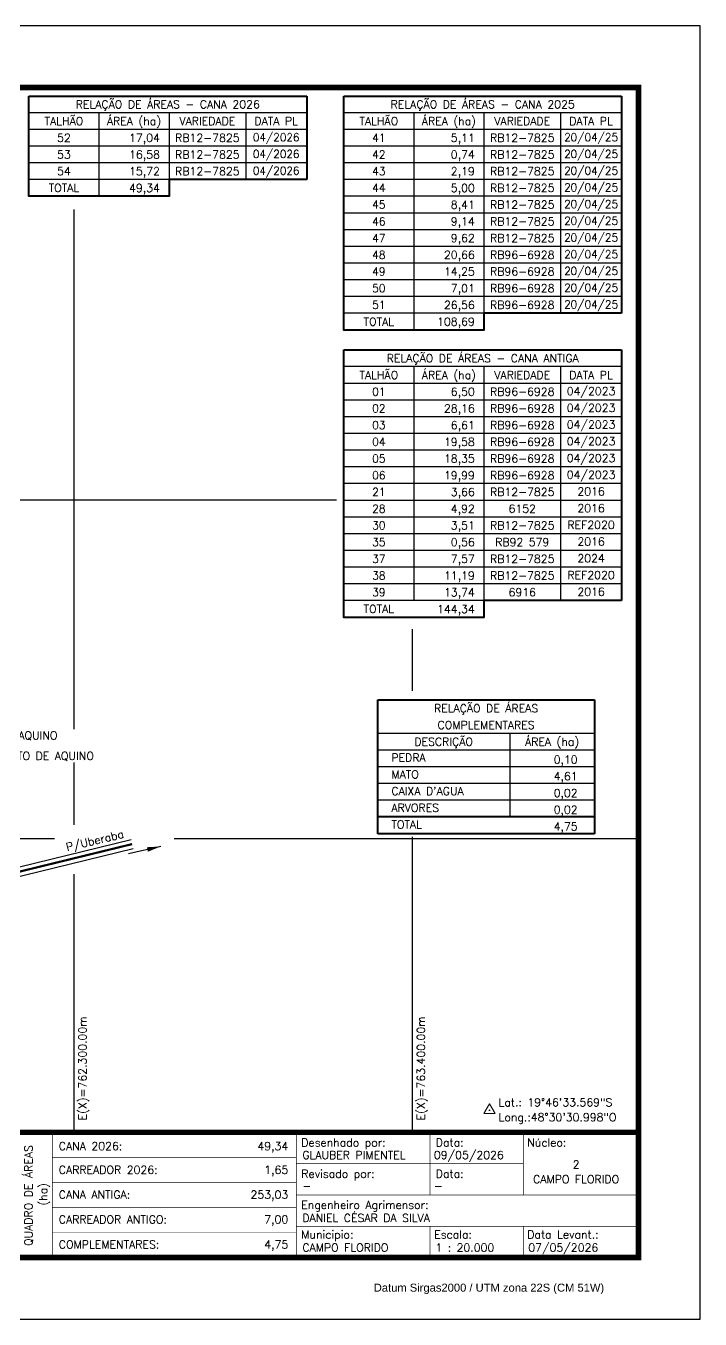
# Model space of a CAD drawing. Header units: millimetres. Extents: x 758395 to 764335, y 7809539 to 7813739.
# Drawn here: x 762143 to 764335, y 7809539 to 7813739 of the extents above; entities that cross this region are included whole.
import ezdxf
from ezdxf.enums import TextEntityAlignment as Align

# ---------------------------------------------------------------- set-up
doc = ezdxf.new("R2010")
doc.units = ezdxf.units.MM
doc.linetypes.add('CENTER2', pattern=[1.125, 0.75, -0.125, 0.125, -0.125])
doc.linetypes.add('LIN0', pattern=[0])
for name, color, linetype in [('ESTRADA', 7, 'Continuous'), ('MALHA', 8, 'Continuous'), ('MARGEM', 5, 'Continuous'), ('QUADRO_DE_AREAS_CANA_2026', 7, 'Continuous'), ('QUADRO_DE_AREAS_CANA_ANTIGA', 7, 'Continuous'), ('QUADRO_DE_AREAS_COMPLEMENTARES', 7, 'Continuous'), ('TEXTO', 7, 'Continuous'), ('TEXTO CONFRONTANTES', 7, 'Continuous')]:
    doc.layers.add(name, color=color, linetype=linetype)
doc.layers.add('TEXTO_DIVERSOS', color=7, linetype='Continuous', lineweight=5)
doc.styles.add('marcelo', font='arial.ttf')
doc.styles.add('Simplex', font='simplex.shx')
doc.styles.get("Standard").update_dxf_attribs({"font": 'arial.ttf'})
doc.dimstyles.new('ISO-25', dxfattribs={"dimtxt": 2.5, "dimasz": 2.5, "dimexe": 1.25, "dimexo": 0.625, "dimtad": 1, "dimtxsty": 'Standard', "dimcen": 2.5, "dimadec": 0, "dimazin": 0, "dimtfac": 1, "dimtmove": 0, "dimatfit": 3, "dimfxl": 1, "dimarcsym": 0})

msp = doc.modelspace()

# ---------------------------------------------------------------- linework, layer by layer
at = {"layer": 'ESTRADA', "linetype": 'ByBlock'}
for points in [[(759931.1, 7810472.4), (762485.1, 7811096.7)], [(759940.7, 7810443.8), (762492.2, 7811067.5)]]:
    msp.add_lwpolyline(points, dxfattribs=at)
at = {"layer": 'ESTRADA', "color": 7, "linetype": 'CENTER2', "ltscale": 80, "const_width": 7}
msp.add_lwpolyline([(759935.9, 7810458.1), (762488.7, 7811082.1)], dxfattribs=at)
at = {"layer": 'MALHA'}
for p, q in [((762300, 7811455.4), (762300, 7813143)), ((761995.4, 7812200), (763152.6, 7812200)), ((763400, 7811579.4), (763400, 7811779.9)), ((762300, 7811144.1), (762300, 7811347.3)), ((761893.7, 7811100), (762236.5, 7811100)), ((762625.4, 7811100), (764134.6, 7811100)), ((763400, 7810146), (763400, 7811106.1)), ((762300, 7810146), (762300, 7810984.4))]:
    msp.add_line(p, q, dxfattribs=at)
at = {"layer": 'MARGEM', "color": 174, "linetype": 'LIN0', "flags": 128}
msp.add_lwpolyline([(764334.6, 7813739.4), (758394.6, 7813739.4), (758394.6, 7809539.4), (764334.6, 7809539.4)], close=True, dxfattribs=at)
at = {"layer": 'MARGEM', "color": 174, "linetype": 'LIN0', "const_width": 18.2, "flags": 128}
for points in [[(764134.6, 7813539.4), (758594.6, 7813539.4), (758594.6, 7809739.4), (764134.6, 7809739.4)], [(760334.6, 7810146), (764134.6, 7810146), (764134.6, 7809739.4), (760334.6, 7809739.4)]]:
    msp.add_lwpolyline(points, close=True, dxfattribs=at)
at = {"layer": 'MARGEM', "color": 174, "linetype": 'LIN0', "const_width": 2.02, "flags": 128}
for points in [[(762229.3, 7810146), (762229.3, 7809744.3)], [(763022.6, 7810146), (763022.6, 7809744.3)], [(763456.5, 7809942.7), (763456.5, 7810146)], [(763760, 7809942.7), (763760, 7810146)], [(762229.3, 7810064.6), (763022.6, 7810064.6)], [(763022.6, 7810044.3), (763760, 7810044.3)], [(762229.3, 7809983.3), (763022.6, 7809983.3)], [(763022.6, 7809942.7), (764134.9, 7809942.7)], [(762229.3, 7809902), (763022.6, 7809902)], [(762229.3, 7809820.7), (763022.6, 7809820.7)], [(763022.6, 7809841), (764134.7, 7809841)], [(763456.5, 7809841), (763456.5, 7809740.3)], [(763760, 7809841), (763760, 7809740.3)]]:
    msp.add_lwpolyline(points, dxfattribs=at)
at = {"layer": 'QUADRO_DE_AREAS_CANA_2026', "color": 174, "linetype": 'ByBlock', "lineweight": 40}
for p, q in [((762153.2, 7813403), (762153.2, 7813511.5)), ((762153.2, 7813511.5), (763055.9, 7813511.5)), ((763055.9, 7813511.5), (763055.9, 7813403)), ((762153.2, 7813240.1), (762153.2, 7813403)), ((763055.9, 7813403), (763055.9, 7813240.1))]:
    msp.add_line(p, q, dxfattribs=at)
at = {"layer": 'QUADRO_DE_AREAS_CANA_2026', "linetype": 'Continuous'}
for p, q in [((763055.9, 7813457.2), (762153.2, 7813457.2)), ((762380.9, 7813457.2), (762380.9, 7813185.8)), ((762608.6, 7813457.2), (762608.6, 7813185.8)), ((762857.7, 7813457.2), (762857.7, 7813240.1)), ((763055.9, 7813403), (762153.2, 7813403)), ((763055.9, 7813348.7), (762153.2, 7813348.7)), ((763055.9, 7813294.4), (762153.2, 7813294.4)), ((762608.6, 7813240.1), (762153.2, 7813240.1))]:
    msp.add_line(p, q, dxfattribs=at)
at = {"layer": 'QUADRO_DE_AREAS_CANA_2026', "color": 174, "linetype": 'ByBlock', "lineweight": 40}
msp.add_lwpolyline([(763055.9, 7813240.1), (762608.6, 7813240.1), (762608.6, 7813185.8), (762153.2, 7813185.8), (762153.2, 7813240.1)], dxfattribs=at)
at = {"layer": 'QUADRO_DE_AREAS_CANA_ANTIGA', "color": 174, "linetype": 'ByBlock', "lineweight": 40}
for p, q in [((763176.5, 7813403), (763176.5, 7813511.5)), ((763176.5, 7813511.5), (764079.3, 7813511.5)), ((764079.3, 7813511.5), (764079.3, 7813403)), ((763176.5, 7812805.9), (763176.5, 7813403)), ((764079.3, 7813403), (764079.3, 7812805.9)), ((763176.5, 7812578.4), (763176.5, 7812687)), ((763176.5, 7812687), (764079.3, 7812687)), ((764079.3, 7812687), (764079.3, 7812578.4)), ((763176.5, 7812252.7), (763176.5, 7812578.4)), ((764079.3, 7812578.4), (764079.3, 7812252.7)), ((763176.5, 7811872.7), (763176.5, 7812252.7)), ((764079.3, 7812252.7), (764079.3, 7811872.7))]:
    msp.add_line(p, q, dxfattribs=at)
at = {"layer": 'QUADRO_DE_AREAS_CANA_ANTIGA', "linetype": 'Continuous'}
for p, q in [((764079.3, 7813457.2), (763176.5, 7813457.2)), ((763404.2, 7813457.2), (763404.2, 7812751.6)), ((763631.9, 7813457.2), (763631.9, 7812805.9)), ((763881, 7813457.2), (763881, 7812805.9)), ((764079.3, 7813403), (763176.5, 7813403)), ((764079.3, 7813348.7), (763176.5, 7813348.7)), ((764079.3, 7813294.4), (763176.5, 7813294.4)), ((764079.3, 7813240.1), (763176.5, 7813240.1)), ((764079.3, 7813185.8), (763176.5, 7813185.8)), ((764079.3, 7813131.5), (763176.5, 7813131.5)), ((764079.3, 7813077.3), (763176.5, 7813077.3)), ((764079.3, 7813023), (763176.5, 7813023)), ((764079.3, 7812968.7), (763176.5, 7812968.7)), ((764079.3, 7812914.4), (763176.5, 7812914.4)), ((764079.3, 7812860.1), (763176.5, 7812860.1)), ((763631.9, 7812805.9), (763176.5, 7812805.9)), ((764079.3, 7812632.7), (763176.5, 7812632.7)), ((763404.2, 7812632.7), (763404.2, 7812252.7)), ((763631.9, 7812632.7), (763631.9, 7812252.7)), ((763881, 7812632.7), (763881, 7812252.7)), ((764079.3, 7812578.4), (763176.5, 7812578.4)), ((764079.3, 7812524.1), (763176.5, 7812524.1)), ((764079.3, 7812469.8), (763176.5, 7812469.8)), ((764079.3, 7812415.6), (763176.5, 7812415.6)), ((764079.3, 7812361.3), (763176.5, 7812361.3)), ((764079.3, 7812307), (763176.5, 7812307)), ((764079.3, 7812252.7), (763176.5, 7812252.7)), ((763404.2, 7812252.7), (763404.2, 7811872.7)), ((763631.9, 7812252.7), (763631.9, 7811872.7)), ((763881, 7812252.7), (763881, 7811872.7)), ((764079.3, 7812198.4), (763176.5, 7812198.4)), ((764079.3, 7812144.1), (763176.5, 7812144.1)), ((764079.3, 7812089.9), (763176.5, 7812089.9)), ((764079.3, 7812035.6), (763176.5, 7812035.6)), ((764079.3, 7811981.3), (763176.5, 7811981.3)), ((764079.3, 7811927), (763176.5, 7811927)), ((763631.9, 7811872.7), (763176.5, 7811872.7))]:
    msp.add_line(p, q, dxfattribs=at)
at = {"layer": 'QUADRO_DE_AREAS_CANA_ANTIGA', "color": 174, "linetype": 'ByBlock', "lineweight": 40}
for points in [[(764079.3, 7812805.9), (763631.9, 7812805.9), (763631.9, 7812751.6), (763176.5, 7812751.6), (763176.5, 7812805.9)], [(764079.3, 7811872.7), (763631.9, 7811872.7), (763631.9, 7811818.5), (763176.5, 7811818.5), (763176.5, 7811872.7)]]:
    msp.add_lwpolyline(points, dxfattribs=at)
at = {"layer": 'QUADRO_DE_AREAS_COMPLEMENTARES', "color": 174, "linetype": 'ByBlock', "lineweight": 40}
for p, q in [((763286.8, 7811387.3), (763286.8, 7811550.2)), ((763286.8, 7811550.2), (763991.3, 7811550.2)), ((763991.3, 7811550.2), (763991.3, 7811387.3)), ((763286.8, 7811278.8), (763286.8, 7811387.3)), ((763991.3, 7811387.3), (763991.3, 7811278.8)), ((763286.8, 7811115.9), (763286.8, 7811278.8)), ((763991.3, 7811278.8), (763991.3, 7811115.9)), ((763991.3, 7811170.2), (763286.8, 7811170.2)), ((763991.3, 7811115.9), (763286.8, 7811115.9))]:
    msp.add_line(p, q, dxfattribs=at)
at = {"layer": 'QUADRO_DE_AREAS_COMPLEMENTARES', "linetype": 'Continuous'}
for p, q in [((763991.3, 7811441.6), (763286.8, 7811441.6)), ((763715.6, 7811441.6), (763715.6, 7811170.2)), ((763991.3, 7811387.3), (763286.8, 7811387.3)), ((763991.3, 7811333.1), (763286.8, 7811333.1)), ((763991.3, 7811278.8), (763286.8, 7811278.8)), ((763991.3, 7811224.5), (763286.8, 7811224.5))]:
    msp.add_line(p, q, dxfattribs=at)
at = {"layer": 'TEXTO', "color": 7, "lineweight": 9, "flags": 128}
msp.add_lwpolyline([(763632, 7810207), (763668.2, 7810207), (763650.1, 7810238.3)], close=True, dxfattribs=at)
at = {"layer": 'TEXTO', "color": 7, "lineweight": 9, "const_width": 2.83, "flags": 128}
msp.add_lwpolyline([(763648.7, 7810217.5, -1), (763651.5, 7810217.5, -1)], format="xyb", close=True, dxfattribs=at)

# ---------------------------------------------------------------- texts
at = {"layer": 'MALHA', "style": 'Simplex'}
for s, p in [('E(X)=762.300.00m', (762327.4, 7810522.2)), ('E(X)=763.400.00m', (763427.4, 7810522.2))]:
    msp.add_text(s, height=26, rotation=90, dxfattribs=at).set_placement(p, align=Align.MIDDLE_RIGHT)
at = {"layer": 'MARGEM', "color": 7, "linetype": 'Continuous', "style": 'Simplex'}
for s, p in [('CANA 2026:', (762250.5, 7810114.2)), ('GLAUBER PIMENTEL', (763041.8, 7810085.3)), ('09/05/2026', (763469.2, 7810085.3)), ('CARREADOR 2026:', (762250.5, 7810037.2)), ('CANA ANTIGA:', (762250.5, 7809956.7)), ('-', (763041.8, 7809984.6)), ('-', (763469.2, 7809984.6)), ('CARREADOR ANTIGO:', (762250.5, 7809876.1)), ('DANIEL CÉSAR DA SILVA', (763041.8, 7809880.9)), ('COMPLEMENTARES:', (762250.5, 7809794.8)), ('CAMPO FLORIDO', (763041.8, 7809784.6)), ('1 : 20.000', (763473.9, 7809784.6)), ('07/05/2026', (763776.1, 7809784.6))]:
    msp.add_text(s, height=26, dxfattribs=at).set_placement(p, align=Align.TOP_LEFT)
for s, p in [('49,34', (762996, 7810114.2)), ('1,65', (762996, 7810037.2)), ('253,03', (762996, 7809956.7)), ('7,00', (762996, 7809876.1)), ('4,75', (762996, 7809794.8))]:
    msp.add_text(s, height=26, dxfattribs=at).set_placement(p, align=Align.TOP_RIGHT)
at = {"layer": 'MARGEM', "color": 7, "linetype": 'Continuous', "lineweight": 9}
for s, style, p in [('Desenhado por:', 'Simplex', (763038.4, 7810125.7)), ('Data:', 'Simplex', (763475.6, 7810125.7)), ('Núcleo:', 'Simplex', (763772.7, 7810125.7)), ('Revisado por:', 'Simplex', (763038.4, 7810024.5)), ('Data:', 'Simplex', (763475.6, 7810024.5)), ('Engenheiro Agrimensor:', 'Simplex', (763038.4, 7809923.3)), ('Municipio:', 'Simplex', (763038.4, 7809827)), ('Escala:', 'Simplex', (763470.5, 7809827)), ('Data Levant.:', 'Simplex', (763772.7, 7809827)), ('Datum Sirgas2000 / UTM zona 22S (CM 51W)', 'marcelo', (763273.9, 7809654.6))]:
    msp.add_text(s, height=26, dxfattribs=dict(at, style=style)).set_placement(p, align=Align.TOP_LEFT)
at = {"layer": 'MARGEM', "color": 7, "linetype": 'Continuous', "style": 'Simplex'}
for s, p in [('QUADRO DE ÁREAS', (762151.9, 7809940.7)), ('(ha)', (762199.4, 7809944.7))]:
    msp.add_text(s, height=26, rotation=90, dxfattribs=at).set_placement(p, align=Align.MIDDLE_CENTER)
for s, p in [('2', (763931.6, 7810041.7)), ('CAMPO FLORIDO', (763931.6, 7809993.7))]:
    msp.add_text(s, height=26, dxfattribs=at).set_placement(p, align=Align.MIDDLE_CENTER)
at = {"layer": 'QUADRO_DE_AREAS_CANA_2026', "linetype": 'Continuous', "style": 'Simplex'}
for s, p in [('RELAÇÃO DE ÁREAS - CANA 2026', (762604.6, 7813484.4)), ('TALHÃO', (762267.1, 7813430.1)), ('ÁREA (ha)', (762494.8, 7813430.1)), ('VARIEDADE', (762733.2, 7813430.1)), ('DATA PL', (762956.8, 7813430.1)), ('52', (762267.1, 7813375.8)), ('RB12-7825', (762733.2, 7813375.8)), ('53', (762267.1, 7813321.5)), ('RB12-7825', (762733.2, 7813321.5)), ('54', (762267.1, 7813267.3)), ('RB12-7825', (762733.2, 7813267.3)), ('TOTAL', (762267.1, 7813213))]:
    msp.add_text(s, height=26, dxfattribs=at).set_placement(p, align=Align.MIDDLE_CENTER)
for s, p in [('17,04', (762579, 7813362.7)), ('16,58', (762579, 7813308.4)), ('15,72', (762579, 7813254.1)), ('49,34', (762579, 7813199.8))]:
    msp.add_text(s, height=26, dxfattribs=at).set_placement(p, align=Align.RIGHT)
at = {"layer": 'QUADRO_DE_AREAS_CANA_2026', "linetype": 'Continuous', "style": 'Simplex', "width": 0.96}
for p in [(762956.8, 7813377.6), (762956.8, 7813323.3), (762956.8, 7813269)]:
    msp.add_text('04/2026', height=26, dxfattribs=at).set_placement(p, align=Align.MIDDLE_CENTER)
at = {"layer": 'QUADRO_DE_AREAS_CANA_ANTIGA', "linetype": 'Continuous', "style": 'Simplex'}
for s, p in [('RELAÇÃO DE ÁREAS - CANA 2025', (763627.9, 7813484.4)), ('TALHÃO', (763290.4, 7813430.1)), ('ÁREA (ha)', (763518.1, 7813430.1)), ('VARIEDADE', (763756.5, 7813430.1)), ('DATA PL', (763980.1, 7813430.1)), ('41', (763290.4, 7813375.8)), ('RB12-7825', (763756.5, 7813375.8)), ('42', (763290.4, 7813321.5)), ('RB12-7825', (763756.5, 7813321.5)), ('43', (763290.4, 7813267.3)), ('RB12-7825', (763756.5, 7813267.3)), ('44', (763290.4, 7813213)), ('RB12-7825', (763756.5, 7813213)), ('45', (763290.4, 7813158.7)), ('RB12-7825', (763756.5, 7813158.7)), ('46', (763290.4, 7813104.4)), ('RB12-7825', (763756.5, 7813104.4)), ('47', (763290.4, 7813050.1)), ('RB12-7825', (763756.5, 7813050.1)), ('48', (763290.4, 7812995.8)), ('RB96-6928', (763756.5, 7812995.8)), ('49', (763290.4, 7812941.6)), ('RB96-6928', (763756.5, 7812941.6)), ('50', (763290.4, 7812887.3)), ('RB96-6928', (763756.5, 7812887.3)), ('51', (763290.4, 7812833)), ('RB96-6928', (763756.5, 7812833)), ('TOTAL', (763290.4, 7812778.7)), ('RELAÇÃO DE ÁREAS - CANA ANTIGA', (763627.9, 7812659.8)), ('TALHÃO', (763290.4, 7812605.5)), ('ÁREA (ha)', (763518.1, 7812605.5)), ('VARIEDADE', (763756.5, 7812605.5)), ('DATA PL', (763980.1, 7812605.5)), ('01', (763290.4, 7812551.3)), ('RB96-6928', (763756.5, 7812551.3)), ('04/2023', (763980.1, 7812553)), ('02', (763290.4, 7812497)), ('RB96-6928', (763756.5, 7812497)), ('04/2023', (763980.1, 7812498.7)), ('04/2023', (763980.1, 7812444.5)), ('03', (763290.4, 7812442.7)), ('RB96-6928', (763756.5, 7812442.7)), ('04', (763290.4, 7812388.4)), ('RB96-6928', (763756.5, 7812388.4)), ('04/2023', (763980.1, 7812390.2)), ('05', (763290.4, 7812334.1)), ('RB96-6928', (763756.5, 7812334.1)), ('04/2023', (763980.1, 7812335.9)), ('04/2023', (763980.1, 7812281.6)), ('06', (763290.4, 7812279.9)), ('RB96-6928', (763756.5, 7812279.9)), ('21', (763290.4, 7812225.6)), ('RB12-7825', (763756.5, 7812225.6)), ('2016', (763980.1, 7812227.3)), ('28', (763290.4, 7812171.3)), ('6152', (763756.5, 7812171.3)), ('2016', (763980.1, 7812173.1)), ('30', (763290.4, 7812117)), ('RB12-7825', (763756.5, 7812117)), ('REF2020', (763980.1, 7812118.8)), ('35', (763290.4, 7812062.7)), ('RB92 579', (763756.5, 7812062.7)), ('2016', (763980.1, 7812064.5)), ('37', (763290.4, 7812008.4)), ('RB12-7825', (763756.5, 7812008.4)), ('2024', (763980.1, 7812010.2)), ('38', (763290.4, 7811954.2)), ('RB12-7825', (763756.5, 7811954.2)), ('REF2020', (763980.1, 7811955.9)), ('39', (763290.4, 7811899.9)), ('6916', (763756.5, 7811899.9)), ('2016', (763980.1, 7811901.6)), ('TOTAL', (763290.4, 7811845.6))]:
    msp.add_text(s, height=26, dxfattribs=at).set_placement(p, align=Align.MIDDLE_CENTER)
for s, p in [('5,11', (763602.3, 7813362.7)), ('0,74', (763602.3, 7813308.4)), ('2,19', (763602.3, 7813254.1)), ('5,00', (763602.3, 7813199.8)), ('8,41', (763602.3, 7813145.6)), ('9,14', (763602.3, 7813091.3)), ('9,62', (763602.3, 7813037)), ('20,66', (763602.3, 7812982.7)), ('14,25', (763602.3, 7812928.4)), ('7,01', (763602.3, 7812874.1)), ('26,56', (763602.3, 7812819.9)), ('108,69', (763602.3, 7812765.6)), ('6,50', (763602.3, 7812538.1)), ('28,16', (763602.3, 7812483.8)), ('6,61', (763602.3, 7812429.6)), ('19,58', (763602.3, 7812375.3)), ('18,35', (763602.3, 7812321)), ('19,99', (763602.3, 7812266.7)), ('3,66', (763602.3, 7812212.4)), ('4,92', (763602.3, 7812158.2)), ('3,51', (763602.3, 7812103.9)), ('0,56', (763602.3, 7812049.6)), ('7,57', (763602.3, 7811995.3)), ('11,19', (763602.3, 7811941)), ('13,74', (763602.3, 7811886.7)), ('144,34', (763602.3, 7811832.5))]:
    msp.add_text(s, height=26, dxfattribs=at).set_placement(p, align=Align.RIGHT)
at = {"layer": 'QUADRO_DE_AREAS_CANA_ANTIGA', "linetype": 'Continuous', "style": 'Simplex', "width": 0.96}
for p in [(763980.1, 7813377.6), (763980.1, 7813323.3), (763980.1, 7813269), (763980.1, 7813214.7), (763980.1, 7813160.5), (763980.1, 7813106.2), (763980.1, 7813051.9), (763980.1, 7812997.6), (763980.1, 7812943.3), (763980.1, 7812889), (763980.1, 7812834.8)]:
    msp.add_text('20/04/25', height=26, dxfattribs=at).set_placement(p, align=Align.MIDDLE_CENTER)
at = {"layer": 'QUADRO_DE_AREAS_COMPLEMENTARES', "linetype": 'Continuous', "style": 'Simplex'}
for s, p in [('RELAÇÃO DE ÁREAS', (763639, 7811523)), ('COMPLEMENTARES', (763639, 7811468.8)), ('DESCRIÇÃO', (763501.2, 7811414.5)), ('ÁREA (ha)', (763853.5, 7811414.5))]:
    msp.add_text(s, height=26, dxfattribs=at).set_placement(p, align=Align.MIDDLE_CENTER)
for s, p in [('PEDRA', (763331.2, 7811362.9)), ('MATO', (763331.2, 7811308.6)), ("CAIXA D'AGUA", (763331.2, 7811254.3)), ('ARVORES', (763331.2, 7811200)), ('TOTAL', (763331.2, 7811145.8))]:
    msp.add_text(s, height=26, dxfattribs=at).set_placement(p, align=Align.MIDDLE_LEFT)
for s, p in [('0,10', (763936.5, 7811343.6)), ('4,61', (763936.5, 7811289.3)), ('0,02', (763936.5, 7811235)), ('0,02', (763936.5, 7811180.7)), ('4,75', (763936.5, 7811126.4))]:
    msp.add_text(s, height=26, dxfattribs=at).set_placement(p, align=Align.RIGHT)
at = {"layer": 'TEXTO', "linetype": 'ByBlock', "style": 'Simplex'}
for s, p in [('Lat.: 19%%D46\'33.569"S', (763679.4, 7810230.3, 1313.5)), ('Long.:48%%D30\'30.998"O', (763679.4, 7810182, 1313.5))]:
    msp.add_text(s, height=26, dxfattribs=at).set_placement(p)
at = {"layer": 'TEXTO CONFRONTANTES', "linetype": 'Continuous', "style": 'Simplex'}
for s, p in [('SANTA RITA AQUINO', (761908.3, 7811414.2)), ('CARLOS ROBERTO DE AQUINO', (761848.4, 7811347.6))]:
    msp.add_text(s, height=26, dxfattribs=at).set_placement(p, align=Align.BOTTOM_LEFT)
at = {"layer": 'TEXTO_DIVERSOS', "linetype": 'Continuous', "style": 'Simplex'}
msp.add_text('P/Uberaba', height=26, rotation=13.4302, dxfattribs=at).set_placement((762277.5, 7811058.9))

# ---------------------------------------------------------------- leaders
at = {"layer": 'TEXTO'}
msp.add_leader([(762582.2, 7811074.4), (762476.4, 7811050.9)], dimstyle='ISO-25', override={"dimasz": 45, "dimzin": 0}, dxfattribs=at)

doc.saveas('drawing.dxf')
